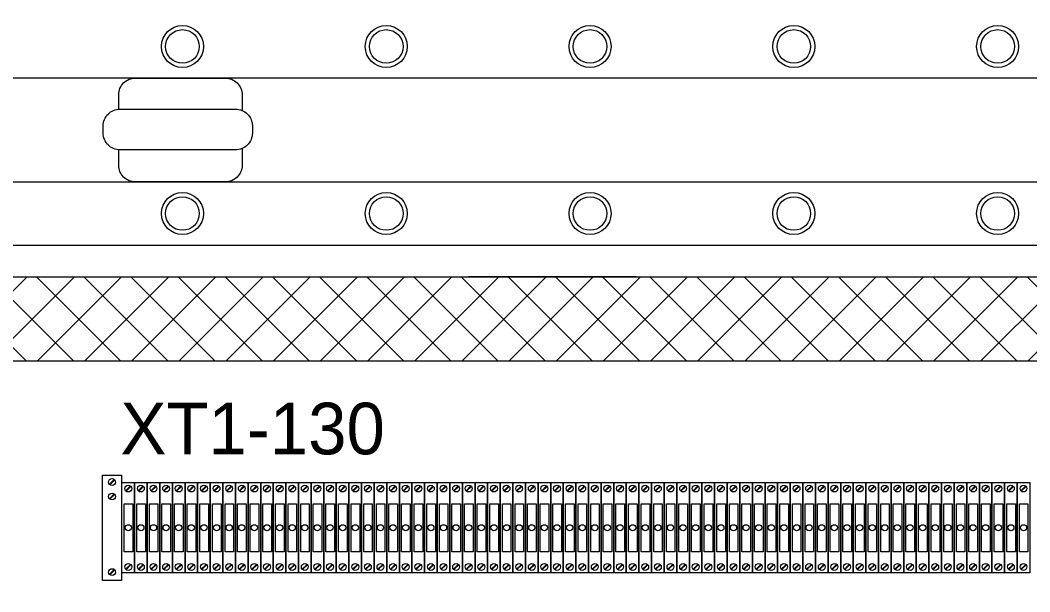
# Model space of a CAD drawing. Header units: millimetres. Extents: x 32626 to 72822, y 60047 to 123188.
# Drawn here: x 33076.7 to 33365, y 64738.1 to 64901.2 of the extents above; entities that cross this region are included whole.
import ezdxf

# ---------------------------------------------------------------- set-up
doc = ezdxf.new("R2010")
doc.units = ezdxf.units.MM
doc.header["$LTSCALE"] = 10
doc.layers.add('1轮廓实线层', color=7, linetype='Continuous', lineweight=18)
doc.layers.add('6文字层', color=3, linetype='Continuous', lineweight=18)
doc.styles.add('样式 1', font='SIMYOU.TTF', dxfattribs={"width": 0.75})

msp = doc.modelspace()

# ---------------------------------------------------------------- hatches: boundary and pattern name
at = {"layer": '1轮廓实线层'}
h = msp.add_hatch(dxfattribs=at)
h.set_pattern_fill('ANSI37', color=256, scale=3, style=0)
h.set_pattern_definition([(45, (1626.673, -2091.581), (-6.7351921, 6.7351921), []), (135, (1626.673, -2091.581), (-6.7351921, -6.7351921), [])])
h.paths.add_polyline_path([(33783.76, 64582.11), (33783.76, 64827.97), (33049.69, 64827.97), (33049.69, 64582.11)])
h.paths.add_polyline_path([(33759.76, 64606.11), (33759.76, 64693.04), (33073.69, 64693.04), (33073.69, 64606.11)], flags=16)
h.paths.add_polyline_path([(33759.76, 64717.04), (33759.76, 64803.97), (33073.69, 64803.97), (33073.69, 64717.04)], flags=16)

# ---------------------------------------------------------------- linework, layer by layer
for p, q in [((33019.53, 64837.04), (33813.93, 64837.04)), ((33049.69, 64827.97), (33783.76, 64827.97)), ((33252.69, 64827.97), (33204.69, 64827.97)), ((33073.69, 64803.97), (33759.76, 64803.97))]:
    msp.add_line(p, q, dxfattribs=at)
at = {"layer": '1轮廓实线层', "lineweight": 13}
for p, q in [((33100.23, 64771.35), (33105.63, 64771.35)), ((33100.23, 64741.35), (33100.23, 64771.35)), ((33102.18, 64768.79), (33103.56, 64770.17)), ((33105.63, 64771.35), (33105.63, 64741.35)), ((33102.3, 64768.67), (33103.68, 64770.05)), ((33105.76, 64743.48), (33105.76, 64769.28)), ((33105.76, 64769.28), (33109.36, 64769.28)), ((33106.81, 64766.94), (33108.19, 64768.32)), ((33106.93, 64766.82), (33108.31, 64768.2)), ((33109.36, 64769.28), (33109.36, 64743.48)), ((33109.36, 64769.28), (33112.96, 64769.28)), ((33109.36, 64743.48), (33109.36, 64769.28)), ((33110.41, 64766.94), (33111.79, 64768.32)), ((33110.53, 64766.82), (33111.91, 64768.2)), ((33112.96, 64769.28), (33112.96, 64743.48)), ((33112.96, 64769.28), (33116.56, 64769.28)), ((33112.96, 64743.48), (33112.96, 64769.28)), ((33114.01, 64766.94), (33115.39, 64768.32)), ((33114.13, 64766.82), (33115.51, 64768.2)), ((33116.56, 64769.28), (33116.56, 64743.48)), ((33116.56, 64769.28), (33120.16, 64769.28)), ((33116.56, 64743.48), (33116.56, 64769.28)), ((33117.61, 64766.94), (33118.99, 64768.32)), ((33117.73, 64766.82), (33119.11, 64768.2)), ((33120.16, 64769.28), (33120.16, 64743.48)), ((33120.16, 64769.28), (33123.76, 64769.28)), ((33120.16, 64743.48), (33120.16, 64769.28)), ((33121.21, 64766.94), (33122.59, 64768.32)), ((33121.34, 64766.82), (33122.71, 64768.2)), ((33123.76, 64769.28), (33123.76, 64743.48)), ((33123.77, 64769.28), (33127.37, 64769.28)), ((33123.77, 64743.48), (33123.77, 64769.28)), ((33124.82, 64766.94), (33126.19, 64768.32)), ((33124.94, 64766.82), (33126.32, 64768.2)), ((33127.37, 64769.28), (33127.37, 64743.48)), ((33127.37, 64769.28), (33130.97, 64769.28)), ((33127.37, 64743.48), (33127.37, 64769.28)), ((33128.42, 64766.94), (33129.8, 64768.32)), ((33128.54, 64766.82), (33129.92, 64768.2)), ((33130.97, 64769.28), (33130.97, 64743.48)), ((33130.97, 64769.28), (33134.57, 64769.28)), ((33130.97, 64743.48), (33130.97, 64769.28)), ((33132.02, 64766.94), (33133.4, 64768.32)), ((33132.14, 64766.82), (33133.52, 64768.2)), ((33134.57, 64769.28), (33134.57, 64743.48)), ((33134.57, 64769.28), (33138.17, 64769.28)), ((33134.57, 64743.48), (33134.57, 64769.28)), ((33135.62, 64766.94), (33137, 64768.32)), ((33135.74, 64766.82), (33137.12, 64768.2)), ((33138.17, 64769.28), (33138.17, 64743.48)), ((33138.17, 64769.28), (33141.77, 64769.28)), ((33138.17, 64743.48), (33138.17, 64769.28)), ((33139.22, 64766.94), (33140.6, 64768.32)), ((33139.34, 64766.82), (33140.72, 64768.2)), ((33141.77, 64769.28), (33141.77, 64743.48)), ((33141.77, 64769.28), (33145.37, 64769.28)), ((33141.77, 64743.48), (33141.77, 64769.28)), ((33142.82, 64766.94), (33144.2, 64768.32)), ((33142.94, 64766.82), (33144.32, 64768.2)), ((33145.37, 64769.28), (33145.37, 64743.48)), ((33145.37, 64769.28), (33148.97, 64769.28)), ((33145.37, 64743.48), (33145.37, 64769.28)), ((33146.42, 64766.94), (33147.8, 64768.32)), ((33146.54, 64766.82), (33147.92, 64768.2)), ((33148.97, 64769.28), (33148.97, 64743.48)), ((33148.97, 64769.28), (33152.57, 64769.28)), ((33148.97, 64743.48), (33148.97, 64769.28)), ((33150.02, 64766.94), (33151.4, 64768.32)), ((33150.14, 64766.82), (33151.52, 64768.2)), ((33152.57, 64769.28), (33152.57, 64743.48)), ((33152.57, 64769.28), (33156.17, 64769.28)), ((33152.57, 64743.48), (33152.57, 64769.28)), ((33153.62, 64766.94), (33155, 64768.32)), ((33153.74, 64766.82), (33155.12, 64768.2)), ((33156.17, 64769.28), (33156.17, 64743.48)), ((33156.17, 64769.28), (33159.77, 64769.28)), ((33156.17, 64743.48), (33156.17, 64769.28)), ((33157.22, 64766.94), (33158.6, 64768.32)), ((33157.34, 64766.82), (33158.72, 64768.2)), ((33159.77, 64769.28), (33159.77, 64743.48)), ((33159.77, 64769.28), (33163.37, 64769.28)), ((33159.77, 64743.48), (33159.77, 64769.28)), ((33160.82, 64766.94), (33162.2, 64768.32)), ((33160.94, 64766.82), (33162.32, 64768.2)), ((33163.37, 64769.28), (33163.37, 64743.48)), ((33163.37, 64769.28), (33166.97, 64769.28)), ((33163.37, 64743.48), (33163.37, 64769.28)), ((33164.42, 64766.94), (33165.8, 64768.32)), ((33164.55, 64766.82), (33165.92, 64768.2)), ((33166.97, 64769.28), (33166.97, 64743.48)), ((33166.97, 64769.28), (33170.57, 64769.28)), ((33166.97, 64743.48), (33166.97, 64769.28)), ((33168.03, 64766.94), (33169.4, 64768.32)), ((33168.15, 64766.82), (33169.53, 64768.2)), ((33170.57, 64769.28), (33170.57, 64743.48)), ((33170.58, 64769.28), (33174.18, 64769.28)), ((33170.58, 64743.48), (33170.58, 64769.28)), ((33171.63, 64766.94), (33173.01, 64768.32)), ((33171.75, 64766.82), (33173.13, 64768.2)), ((33174.18, 64769.28), (33174.18, 64743.48)), ((33174.18, 64769.28), (33177.78, 64769.28)), ((33174.18, 64743.48), (33174.18, 64769.28)), ((33175.23, 64766.94), (33176.61, 64768.32)), ((33175.35, 64766.82), (33176.73, 64768.2)), ((33177.78, 64769.28), (33177.78, 64743.48)), ((33177.78, 64769.28), (33181.38, 64769.28)), ((33177.78, 64743.48), (33177.78, 64769.28)), ((33178.83, 64766.94), (33180.21, 64768.32)), ((33178.95, 64766.82), (33180.33, 64768.2)), ((33181.38, 64769.28), (33181.38, 64743.48)), ((33181.38, 64769.28), (33184.98, 64769.28)), ((33181.38, 64743.48), (33181.38, 64769.28)), ((33182.43, 64766.94), (33183.81, 64768.32)), ((33182.55, 64766.82), (33183.93, 64768.2)), ((33184.98, 64769.28), (33184.98, 64743.48)), ((33184.98, 64769.28), (33188.58, 64769.28)), ((33184.98, 64743.48), (33184.98, 64769.28)), ((33186.03, 64766.94), (33187.41, 64768.32)), ((33186.15, 64766.82), (33187.53, 64768.2)), ((33188.58, 64769.28), (33188.58, 64743.48)), ((33188.58, 64769.28), (33192.18, 64769.28)), ((33188.58, 64743.48), (33188.58, 64769.28)), ((33189.63, 64766.94), (33191.01, 64768.32)), ((33189.75, 64766.82), (33191.13, 64768.2)), ((33192.18, 64769.28), (33192.18, 64743.48)), ((33192.18, 64769.28), (33195.78, 64769.28)), ((33192.18, 64743.48), (33192.18, 64769.28)), ((33193.23, 64766.94), (33194.61, 64768.32)), ((33193.35, 64766.82), (33194.73, 64768.2)), ((33195.78, 64769.28), (33195.78, 64743.48)), ((33195.78, 64769.28), (33199.38, 64769.28)), ((33195.78, 64743.48), (33195.78, 64769.28)), ((33196.83, 64766.94), (33198.21, 64768.32)), ((33196.95, 64766.82), (33198.33, 64768.2)), ((33199.38, 64769.28), (33199.38, 64743.48)), ((33199.38, 64769.28), (33202.98, 64769.28)), ((33199.38, 64743.48), (33199.38, 64769.28)), ((33200.43, 64766.94), (33201.81, 64768.32)), ((33200.55, 64766.82), (33201.93, 64768.2)), ((33202.98, 64769.28), (33202.98, 64743.48)), ((33202.98, 64769.28), (33206.58, 64769.28)), ((33202.98, 64743.48), (33202.98, 64769.28)), ((33204.03, 64766.94), (33205.41, 64768.32)), ((33204.15, 64766.82), (33205.53, 64768.2)), ((33206.58, 64769.28), (33206.58, 64743.48)), ((33206.58, 64769.28), (33210.18, 64769.28)), ((33206.58, 64743.48), (33206.58, 64769.28)), ((33207.63, 64766.94), (33209.01, 64768.32)), ((33207.75, 64766.82), (33209.13, 64768.2)), ((33210.18, 64769.28), (33210.18, 64743.48)), ((33210.18, 64769.28), (33213.78, 64769.28)), ((33210.18, 64743.48), (33210.18, 64769.28)), ((33211.23, 64766.94), (33212.61, 64768.32)), ((33211.36, 64766.82), (33212.73, 64768.2)), ((33213.78, 64769.28), (33213.78, 64743.48)), ((33213.79, 64769.28), (33217.39, 64769.28)), ((33213.79, 64743.48), (33213.79, 64769.28)), ((33214.84, 64766.94), (33216.21, 64768.32)), ((33214.96, 64766.82), (33216.34, 64768.2)), ((33217.39, 64769.28), (33217.39, 64743.48)), ((33217.39, 64769.28), (33220.99, 64769.28)), ((33217.39, 64743.48), (33217.39, 64769.28)), ((33218.44, 64766.94), (33219.82, 64768.32)), ((33218.56, 64766.82), (33219.94, 64768.2)), ((33220.99, 64769.28), (33220.99, 64743.48)), ((33220.99, 64769.28), (33224.59, 64769.28)), ((33220.99, 64743.48), (33220.99, 64769.28)), ((33222.04, 64766.94), (33223.42, 64768.32)), ((33222.16, 64766.82), (33223.54, 64768.2)), ((33224.59, 64769.28), (33224.59, 64743.48)), ((33224.59, 64769.28), (33228.19, 64769.28)), ((33224.59, 64743.48), (33224.59, 64769.28)), ((33225.64, 64766.94), (33227.02, 64768.32)), ((33225.76, 64766.82), (33227.14, 64768.2)), ((33228.19, 64769.28), (33228.19, 64743.48)), ((33228.19, 64769.28), (33231.79, 64769.28)), ((33228.19, 64743.48), (33228.19, 64769.28)), ((33229.24, 64766.94), (33230.62, 64768.32)), ((33229.36, 64766.82), (33230.74, 64768.2)), ((33231.79, 64769.28), (33231.79, 64743.48)), ((33231.79, 64769.28), (33235.39, 64769.28)), ((33231.79, 64743.48), (33231.79, 64769.28)), ((33232.84, 64766.94), (33234.22, 64768.32)), ((33232.96, 64766.82), (33234.34, 64768.2)), ((33235.39, 64769.28), (33235.39, 64743.48)), ((33235.39, 64769.28), (33238.99, 64769.28)), ((33235.39, 64743.48), (33235.39, 64769.28)), ((33236.44, 64766.94), (33237.82, 64768.32)), ((33236.56, 64766.82), (33237.94, 64768.2)), ((33238.99, 64769.28), (33238.99, 64743.48)), ((33238.99, 64769.28), (33242.59, 64769.28)), ((33238.99, 64743.48), (33238.99, 64769.28)), ((33240.04, 64766.94), (33241.42, 64768.32)), ((33240.16, 64766.82), (33241.54, 64768.2)), ((33242.59, 64769.28), (33242.59, 64743.48)), ((33242.59, 64769.28), (33246.19, 64769.28)), ((33242.59, 64743.48), (33242.59, 64769.28)), ((33243.64, 64766.94), (33245.02, 64768.32)), ((33243.76, 64766.82), (33245.14, 64768.2)), ((33246.19, 64769.28), (33246.19, 64743.48)), ((33246.19, 64769.28), (33249.79, 64769.28)), ((33246.19, 64743.48), (33246.19, 64769.28)), ((33247.24, 64766.94), (33248.62, 64768.32)), ((33247.36, 64766.82), (33248.74, 64768.2)), ((33249.79, 64769.28), (33249.79, 64743.48)), ((33249.79, 64769.28), (33253.39, 64769.28)), ((33249.79, 64743.48), (33249.79, 64769.28)), ((33250.84, 64766.94), (33252.22, 64768.32)), ((33250.96, 64766.82), (33252.34, 64768.2)), ((33253.39, 64769.28), (33253.39, 64743.48)), ((33253.39, 64769.28), (33256.99, 64769.28)), ((33253.39, 64743.48), (33253.39, 64769.28)), ((33254.44, 64766.94), (33255.82, 64768.32)), ((33254.57, 64766.82), (33255.94, 64768.2)), ((33256.99, 64769.28), (33256.99, 64743.48)), ((33257, 64769.28), (33260.6, 64769.28)), ((33257, 64743.48), (33257, 64769.28)), ((33258.05, 64766.94), (33259.42, 64768.32)), ((33258.17, 64766.82), (33259.55, 64768.2)), ((33260.6, 64769.28), (33260.6, 64743.48)), ((33260.6, 64769.28), (33264.2, 64769.28)), ((33260.6, 64743.48), (33260.6, 64769.28)), ((33261.65, 64766.94), (33263.03, 64768.32)), ((33261.77, 64766.82), (33263.15, 64768.2)), ((33264.2, 64769.28), (33264.2, 64743.48)), ((33264.2, 64769.28), (33267.8, 64769.28)), ((33264.2, 64743.48), (33264.2, 64769.28)), ((33265.25, 64766.94), (33266.63, 64768.32)), ((33265.37, 64766.82), (33266.75, 64768.2)), ((33267.8, 64769.28), (33267.8, 64743.48)), ((33267.8, 64769.28), (33271.4, 64769.28)), ((33267.8, 64743.48), (33267.8, 64769.28)), ((33268.85, 64766.94), (33270.23, 64768.32)), ((33268.97, 64766.82), (33270.35, 64768.2)), ((33271.4, 64769.28), (33271.4, 64743.48)), ((33271.4, 64769.28), (33275, 64769.28)), ((33271.4, 64743.48), (33271.4, 64769.28)), ((33272.45, 64766.94), (33273.83, 64768.32)), ((33272.57, 64766.82), (33273.95, 64768.2)), ((33275, 64769.28), (33275, 64743.48)), ((33275, 64769.28), (33278.6, 64769.28)), ((33275, 64743.48), (33275, 64769.28)), ((33276.05, 64766.94), (33277.43, 64768.32)), ((33276.17, 64766.82), (33277.55, 64768.2)), ((33278.6, 64769.28), (33278.6, 64743.48)), ((33278.6, 64769.28), (33282.2, 64769.28)), ((33278.6, 64743.48), (33278.6, 64769.28)), ((33279.65, 64766.94), (33281.03, 64768.32)), ((33279.77, 64766.82), (33281.15, 64768.2)), ((33282.2, 64769.28), (33282.2, 64743.48)), ((33282.2, 64769.28), (33285.8, 64769.28)), ((33282.2, 64743.48), (33282.2, 64769.28)), ((33283.25, 64766.94), (33284.63, 64768.32)), ((33283.37, 64766.82), (33284.75, 64768.2)), ((33285.8, 64769.28), (33285.8, 64743.48)), ((33285.8, 64769.28), (33289.4, 64769.28)), ((33285.8, 64743.48), (33285.8, 64769.28)), ((33286.85, 64766.94), (33288.23, 64768.32)), ((33286.97, 64766.82), (33288.35, 64768.2)), ((33289.4, 64769.28), (33289.4, 64743.48)), ((33289.4, 64769.28), (33293, 64769.28)), ((33289.4, 64743.48), (33289.4, 64769.28)), ((33290.45, 64766.94), (33291.83, 64768.32)), ((33290.57, 64766.82), (33291.95, 64768.2)), ((33293, 64769.28), (33293, 64743.48)), ((33293, 64769.28), (33296.6, 64769.28)), ((33293, 64743.48), (33293, 64769.28)), ((33294.05, 64766.94), (33295.43, 64768.32)), ((33294.17, 64766.82), (33295.55, 64768.2)), ((33296.6, 64769.28), (33296.6, 64743.48)), ((33296.6, 64769.28), (33300.2, 64769.28)), ((33296.6, 64743.48), (33296.6, 64769.28)), ((33297.65, 64766.94), (33299.03, 64768.32)), ((33297.78, 64766.82), (33299.15, 64768.2)), ((33300.2, 64769.28), (33300.2, 64743.48)), ((33300.2, 64769.28), (33303.8, 64769.28)), ((33300.2, 64743.48), (33300.2, 64769.28)), ((33301.25, 64766.94), (33302.63, 64768.32)), ((33301.38, 64766.82), (33302.75, 64768.2)), ((33303.8, 64769.28), (33303.8, 64743.48)), ((33303.81, 64769.28), (33307.41, 64769.28)), ((33303.81, 64743.48), (33303.81, 64769.28)), ((33304.86, 64766.94), (33306.23, 64768.32)), ((33304.98, 64766.82), (33306.36, 64768.2)), ((33307.41, 64769.28), (33307.41, 64743.48)), ((33307.41, 64769.28), (33311.01, 64769.28)), ((33307.41, 64743.48), (33307.41, 64769.28)), ((33308.46, 64766.94), (33309.84, 64768.32)), ((33308.58, 64766.82), (33309.96, 64768.2)), ((33311.01, 64769.28), (33311.01, 64743.48)), ((33311.01, 64769.28), (33314.61, 64769.28)), ((33311.01, 64743.48), (33311.01, 64769.28)), ((33312.06, 64766.94), (33313.44, 64768.32)), ((33312.18, 64766.82), (33313.56, 64768.2)), ((33314.61, 64769.28), (33314.61, 64743.48)), ((33314.61, 64769.28), (33318.21, 64769.28)), ((33314.61, 64743.48), (33314.61, 64769.28)), ((33315.66, 64766.94), (33317.04, 64768.32)), ((33315.78, 64766.82), (33317.16, 64768.2)), ((33318.21, 64769.28), (33318.21, 64743.48)), ((33318.21, 64769.28), (33321.81, 64769.28)), ((33318.21, 64743.48), (33318.21, 64769.28)), ((33319.26, 64766.94), (33320.64, 64768.32)), ((33319.38, 64766.82), (33320.76, 64768.2)), ((33321.81, 64769.28), (33321.81, 64743.48)), ((33321.81, 64769.28), (33325.41, 64769.28)), ((33321.81, 64743.48), (33321.81, 64769.28)), ((33322.86, 64766.94), (33324.24, 64768.32)), ((33322.98, 64766.82), (33324.36, 64768.2)), ((33325.41, 64769.28), (33325.41, 64743.48)), ((33325.41, 64769.28), (33329.01, 64769.28)), ((33325.41, 64743.48), (33325.41, 64769.28)), ((33326.46, 64766.94), (33327.84, 64768.32)), ((33326.58, 64766.82), (33327.96, 64768.2)), ((33329.01, 64769.28), (33329.01, 64743.48)), ((33329.01, 64769.28), (33332.61, 64769.28)), ((33329.01, 64743.48), (33329.01, 64769.28)), ((33330.06, 64766.94), (33331.44, 64768.32)), ((33330.18, 64766.82), (33331.56, 64768.2)), ((33332.61, 64769.28), (33332.61, 64743.48)), ((33332.61, 64769.28), (33336.21, 64769.28)), ((33332.61, 64743.48), (33332.61, 64769.28)), ((33333.66, 64766.94), (33335.04, 64768.32)), ((33333.78, 64766.82), (33335.16, 64768.2)), ((33336.21, 64769.28), (33336.21, 64743.48)), ((33336.21, 64769.28), (33339.81, 64769.28)), ((33336.21, 64743.48), (33336.21, 64769.28)), ((33337.26, 64766.94), (33338.64, 64768.32)), ((33337.38, 64766.82), (33338.76, 64768.2)), ((33339.81, 64769.28), (33339.81, 64743.48)), ((33339.81, 64769.28), (33343.41, 64769.28)), ((33339.81, 64743.48), (33339.81, 64769.28)), ((33340.86, 64766.94), (33342.24, 64768.32)), ((33340.98, 64766.82), (33342.36, 64768.2)), ((33343.41, 64769.28), (33343.41, 64743.48)), ((33343.41, 64769.28), (33347.01, 64769.28)), ((33343.41, 64743.48), (33343.41, 64769.28)), ((33344.46, 64766.94), (33345.84, 64768.32)), ((33344.59, 64766.82), (33345.96, 64768.2)), ((33347.01, 64769.28), (33347.01, 64743.48)), ((33347.02, 64769.28), (33350.62, 64769.28)), ((33347.02, 64743.48), (33347.02, 64769.28)), ((33348.07, 64766.94), (33349.44, 64768.32)), ((33348.19, 64766.82), (33349.57, 64768.2)), ((33350.62, 64769.28), (33350.62, 64743.48)), ((33350.62, 64769.28), (33354.22, 64769.28)), ((33350.62, 64743.48), (33350.62, 64769.28)), ((33351.67, 64766.94), (33353.05, 64768.32)), ((33351.79, 64766.82), (33353.17, 64768.2)), ((33354.22, 64769.28), (33354.22, 64743.48)), ((33354.22, 64769.28), (33357.82, 64769.28)), ((33354.22, 64743.48), (33354.22, 64769.28)), ((33355.27, 64766.94), (33356.65, 64768.32)), ((33355.39, 64766.82), (33356.77, 64768.2)), ((33357.82, 64769.28), (33357.82, 64743.48)), ((33357.82, 64769.28), (33361.42, 64769.28)), ((33357.82, 64743.48), (33357.82, 64769.28)), ((33358.87, 64766.94), (33360.25, 64768.32)), ((33358.99, 64766.82), (33360.37, 64768.2)), ((33361.42, 64769.28), (33361.42, 64743.48)), ((33361.42, 64769.28), (33365.02, 64769.28)), ((33361.42, 64743.48), (33361.42, 64769.28)), ((33362.47, 64766.94), (33363.85, 64768.32)), ((33362.59, 64766.82), (33363.97, 64768.2)), ((33365.02, 64769.28), (33365.02, 64743.48)), ((33102.18, 64764.67), (33103.56, 64766.05)), ((33102.3, 64764.55), (33103.68, 64765.93)), ((33102.18, 64743.1), (33103.56, 64744.48)), ((33102.3, 64742.98), (33103.68, 64744.36)), ((33106.81, 64744.56), (33108.19, 64745.94)), ((33106.93, 64744.44), (33108.31, 64745.82)), ((33110.41, 64744.56), (33111.79, 64745.94)), ((33110.53, 64744.44), (33111.91, 64745.82)), ((33114.01, 64744.56), (33115.39, 64745.94)), ((33114.13, 64744.44), (33115.51, 64745.82)), ((33117.61, 64744.56), (33118.99, 64745.94)), ((33117.73, 64744.44), (33119.11, 64745.82)), ((33121.21, 64744.56), (33122.59, 64745.94)), ((33121.34, 64744.44), (33122.71, 64745.82)), ((33124.82, 64744.56), (33126.19, 64745.94)), ((33124.94, 64744.44), (33126.32, 64745.82)), ((33128.42, 64744.56), (33129.8, 64745.94)), ((33128.54, 64744.44), (33129.92, 64745.82)), ((33132.02, 64744.56), (33133.4, 64745.94)), ((33132.14, 64744.44), (33133.52, 64745.82)), ((33135.62, 64744.56), (33137, 64745.94)), ((33135.74, 64744.44), (33137.12, 64745.82)), ((33139.22, 64744.56), (33140.6, 64745.94)), ((33139.34, 64744.44), (33140.72, 64745.82)), ((33142.82, 64744.56), (33144.2, 64745.94)), ((33142.94, 64744.44), (33144.32, 64745.82)), ((33146.42, 64744.56), (33147.8, 64745.94)), ((33146.54, 64744.44), (33147.92, 64745.82)), ((33150.02, 64744.56), (33151.4, 64745.94)), ((33150.14, 64744.44), (33151.52, 64745.82)), ((33153.62, 64744.56), (33155, 64745.94)), ((33153.74, 64744.44), (33155.12, 64745.82)), ((33157.22, 64744.56), (33158.6, 64745.94)), ((33157.34, 64744.44), (33158.72, 64745.82)), ((33160.82, 64744.56), (33162.2, 64745.94)), ((33160.94, 64744.44), (33162.32, 64745.82)), ((33164.42, 64744.56), (33165.8, 64745.94)), ((33164.55, 64744.44), (33165.92, 64745.82)), ((33168.03, 64744.56), (33169.4, 64745.94)), ((33168.15, 64744.44), (33169.53, 64745.82)), ((33171.63, 64744.56), (33173.01, 64745.94)), ((33171.75, 64744.44), (33173.13, 64745.82)), ((33175.23, 64744.56), (33176.61, 64745.94)), ((33175.35, 64744.44), (33176.73, 64745.82)), ((33178.83, 64744.56), (33180.21, 64745.94)), ((33178.95, 64744.44), (33180.33, 64745.82)), ((33182.43, 64744.56), (33183.81, 64745.94)), ((33182.55, 64744.44), (33183.93, 64745.82)), ((33186.03, 64744.56), (33187.41, 64745.94)), ((33186.15, 64744.44), (33187.53, 64745.82)), ((33189.63, 64744.56), (33191.01, 64745.94)), ((33189.75, 64744.44), (33191.13, 64745.82)), ((33193.23, 64744.56), (33194.61, 64745.94)), ((33193.35, 64744.44), (33194.73, 64745.82)), ((33196.83, 64744.56), (33198.21, 64745.94)), ((33196.95, 64744.44), (33198.33, 64745.82)), ((33200.43, 64744.56), (33201.81, 64745.94)), ((33200.55, 64744.44), (33201.93, 64745.82)), ((33204.03, 64744.56), (33205.41, 64745.94)), ((33204.15, 64744.44), (33205.53, 64745.82)), ((33207.63, 64744.56), (33209.01, 64745.94)), ((33207.75, 64744.44), (33209.13, 64745.82)), ((33211.23, 64744.56), (33212.61, 64745.94)), ((33211.36, 64744.44), (33212.73, 64745.82)), ((33214.84, 64744.56), (33216.21, 64745.94)), ((33214.96, 64744.44), (33216.34, 64745.82)), ((33218.44, 64744.56), (33219.82, 64745.94)), ((33218.56, 64744.44), (33219.94, 64745.82)), ((33222.04, 64744.56), (33223.42, 64745.94)), ((33222.16, 64744.44), (33223.54, 64745.82)), ((33225.64, 64744.56), (33227.02, 64745.94)), ((33225.76, 64744.44), (33227.14, 64745.82)), ((33229.24, 64744.56), (33230.62, 64745.94)), ((33229.36, 64744.44), (33230.74, 64745.82)), ((33232.84, 64744.56), (33234.22, 64745.94)), ((33232.96, 64744.44), (33234.34, 64745.82)), ((33236.44, 64744.56), (33237.82, 64745.94)), ((33236.56, 64744.44), (33237.94, 64745.82)), ((33240.04, 64744.56), (33241.42, 64745.94)), ((33240.16, 64744.44), (33241.54, 64745.82)), ((33243.64, 64744.56), (33245.02, 64745.94)), ((33243.76, 64744.44), (33245.14, 64745.82)), ((33247.24, 64744.56), (33248.62, 64745.94)), ((33247.36, 64744.44), (33248.74, 64745.82)), ((33250.84, 64744.56), (33252.22, 64745.94)), ((33250.96, 64744.44), (33252.34, 64745.82)), ((33254.44, 64744.56), (33255.82, 64745.94)), ((33254.57, 64744.44), (33255.94, 64745.82)), ((33258.05, 64744.56), (33259.42, 64745.94)), ((33258.17, 64744.44), (33259.55, 64745.82)), ((33261.65, 64744.56), (33263.03, 64745.94)), ((33261.77, 64744.44), (33263.15, 64745.82)), ((33265.25, 64744.56), (33266.63, 64745.94)), ((33265.37, 64744.44), (33266.75, 64745.82)), ((33268.85, 64744.56), (33270.23, 64745.94)), ((33268.97, 64744.44), (33270.35, 64745.82)), ((33272.45, 64744.56), (33273.83, 64745.94)), ((33272.57, 64744.44), (33273.95, 64745.82)), ((33276.05, 64744.56), (33277.43, 64745.94)), ((33276.17, 64744.44), (33277.55, 64745.82)), ((33279.65, 64744.56), (33281.03, 64745.94)), ((33279.77, 64744.44), (33281.15, 64745.82)), ((33283.25, 64744.56), (33284.63, 64745.94)), ((33283.37, 64744.44), (33284.75, 64745.82)), ((33286.85, 64744.56), (33288.23, 64745.94)), ((33286.97, 64744.44), (33288.35, 64745.82)), ((33290.45, 64744.56), (33291.83, 64745.94)), ((33290.57, 64744.44), (33291.95, 64745.82)), ((33294.05, 64744.56), (33295.43, 64745.94)), ((33294.17, 64744.44), (33295.55, 64745.82)), ((33297.65, 64744.56), (33299.03, 64745.94)), ((33297.78, 64744.44), (33299.15, 64745.82)), ((33301.25, 64744.56), (33302.63, 64745.94)), ((33301.38, 64744.44), (33302.75, 64745.82)), ((33304.86, 64744.56), (33306.23, 64745.94)), ((33304.98, 64744.44), (33306.36, 64745.82)), ((33308.46, 64744.56), (33309.84, 64745.94)), ((33308.58, 64744.44), (33309.96, 64745.82)), ((33312.06, 64744.56), (33313.44, 64745.94)), ((33312.18, 64744.44), (33313.56, 64745.82)), ((33315.66, 64744.56), (33317.04, 64745.94)), ((33315.78, 64744.44), (33317.16, 64745.82)), ((33319.26, 64744.56), (33320.64, 64745.94)), ((33319.38, 64744.44), (33320.76, 64745.82)), ((33322.86, 64744.56), (33324.24, 64745.94)), ((33322.98, 64744.44), (33324.36, 64745.82)), ((33326.46, 64744.56), (33327.84, 64745.94)), ((33326.58, 64744.44), (33327.96, 64745.82)), ((33330.06, 64744.56), (33331.44, 64745.94)), ((33330.18, 64744.44), (33331.56, 64745.82)), ((33333.66, 64744.56), (33335.04, 64745.94)), ((33333.78, 64744.44), (33335.16, 64745.82)), ((33337.26, 64744.56), (33338.64, 64745.94)), ((33337.38, 64744.44), (33338.76, 64745.82)), ((33340.86, 64744.56), (33342.24, 64745.94)), ((33340.98, 64744.44), (33342.36, 64745.82)), ((33344.46, 64744.56), (33345.84, 64745.94)), ((33344.59, 64744.44), (33345.96, 64745.82)), ((33348.07, 64744.56), (33349.44, 64745.94)), ((33348.19, 64744.44), (33349.57, 64745.82)), ((33351.67, 64744.56), (33353.05, 64745.94)), ((33351.79, 64744.44), (33353.17, 64745.82)), ((33355.27, 64744.56), (33356.65, 64745.94)), ((33355.39, 64744.44), (33356.77, 64745.82)), ((33358.87, 64744.56), (33360.25, 64745.94)), ((33358.99, 64744.44), (33360.37, 64745.82)), ((33362.47, 64744.56), (33363.85, 64745.94)), ((33362.59, 64744.44), (33363.97, 64745.82)), ((33105.63, 64741.35), (33100.23, 64741.35)), ((33109.36, 64743.48), (33105.76, 64743.48)), ((33112.96, 64743.48), (33109.36, 64743.48)), ((33116.56, 64743.48), (33112.96, 64743.48)), ((33120.16, 64743.48), (33116.56, 64743.48)), ((33123.76, 64743.48), (33120.16, 64743.48)), ((33127.37, 64743.48), (33123.77, 64743.48)), ((33130.97, 64743.48), (33127.37, 64743.48)), ((33134.57, 64743.48), (33130.97, 64743.48)), ((33138.17, 64743.48), (33134.57, 64743.48)), ((33141.77, 64743.48), (33138.17, 64743.48)), ((33145.37, 64743.48), (33141.77, 64743.48)), ((33148.97, 64743.48), (33145.37, 64743.48)), ((33152.57, 64743.48), (33148.97, 64743.48)), ((33156.17, 64743.48), (33152.57, 64743.48)), ((33159.77, 64743.48), (33156.17, 64743.48)), ((33163.37, 64743.48), (33159.77, 64743.48)), ((33166.97, 64743.48), (33163.37, 64743.48)), ((33170.57, 64743.48), (33166.97, 64743.48)), ((33174.18, 64743.48), (33170.58, 64743.48)), ((33177.78, 64743.48), (33174.18, 64743.48)), ((33181.38, 64743.48), (33177.78, 64743.48)), ((33184.98, 64743.48), (33181.38, 64743.48)), ((33188.58, 64743.48), (33184.98, 64743.48)), ((33192.18, 64743.48), (33188.58, 64743.48)), ((33195.78, 64743.48), (33192.18, 64743.48)), ((33199.38, 64743.48), (33195.78, 64743.48)), ((33202.98, 64743.48), (33199.38, 64743.48)), ((33206.58, 64743.48), (33202.98, 64743.48)), ((33210.18, 64743.48), (33206.58, 64743.48)), ((33213.78, 64743.48), (33210.18, 64743.48)), ((33217.39, 64743.48), (33213.79, 64743.48)), ((33220.99, 64743.48), (33217.39, 64743.48)), ((33224.59, 64743.48), (33220.99, 64743.48)), ((33228.19, 64743.48), (33224.59, 64743.48)), ((33231.79, 64743.48), (33228.19, 64743.48)), ((33235.39, 64743.48), (33231.79, 64743.48)), ((33238.99, 64743.48), (33235.39, 64743.48)), ((33242.59, 64743.48), (33238.99, 64743.48)), ((33246.19, 64743.48), (33242.59, 64743.48)), ((33249.79, 64743.48), (33246.19, 64743.48)), ((33253.39, 64743.48), (33249.79, 64743.48)), ((33256.99, 64743.48), (33253.39, 64743.48)), ((33260.6, 64743.48), (33257, 64743.48)), ((33264.2, 64743.48), (33260.6, 64743.48)), ((33267.8, 64743.48), (33264.2, 64743.48)), ((33271.4, 64743.48), (33267.8, 64743.48)), ((33275, 64743.48), (33271.4, 64743.48)), ((33278.6, 64743.48), (33275, 64743.48)), ((33282.2, 64743.48), (33278.6, 64743.48)), ((33285.8, 64743.48), (33282.2, 64743.48)), ((33289.4, 64743.48), (33285.8, 64743.48)), ((33293, 64743.48), (33289.4, 64743.48)), ((33296.6, 64743.48), (33293, 64743.48)), ((33300.2, 64743.48), (33296.6, 64743.48)), ((33303.8, 64743.48), (33300.2, 64743.48)), ((33307.41, 64743.48), (33303.81, 64743.48)), ((33311.01, 64743.48), (33307.41, 64743.48)), ((33314.61, 64743.48), (33311.01, 64743.48)), ((33318.21, 64743.48), (33314.61, 64743.48)), ((33321.81, 64743.48), (33318.21, 64743.48)), ((33325.41, 64743.48), (33321.81, 64743.48)), ((33329.01, 64743.48), (33325.41, 64743.48)), ((33332.61, 64743.48), (33329.01, 64743.48)), ((33336.21, 64743.48), (33332.61, 64743.48)), ((33339.81, 64743.48), (33336.21, 64743.48)), ((33343.41, 64743.48), (33339.81, 64743.48)), ((33347.01, 64743.48), (33343.41, 64743.48)), ((33350.62, 64743.48), (33347.02, 64743.48)), ((33354.22, 64743.48), (33350.62, 64743.48)), ((33357.82, 64743.48), (33354.22, 64743.48)), ((33361.42, 64743.48), (33357.82, 64743.48)), ((33365.02, 64743.48), (33361.42, 64743.48))]:
    msp.add_line(p, q, dxfattribs=at)
at = {"layer": '1轮廓实线层'}
for points in [[(33831.63, 64884.69), (33003.63, 64884.69, -0.414214), (32997.63, 64890.69), (32997.63, 65358.69, -0.414214), (33003.63, 65364.69)], [(33104.82, 64875.8), (33104.82, 64879.89, -0.414214), (33109.62, 64884.69), (33135.26, 64884.69, -0.414214), (33140.06, 64879.89), (33140.06, 64875.44)], [(33140.06, 64864.58), (33140.06, 64859.84, -0.414214), (33135.26, 64855.04), (33109.62, 64855.04, -0.414214), (33104.82, 64859.84), (33104.82, 64864.22)], [(33002.43, 64555.04, -0.414214), (32997.63, 64559.84), (32997.63, 64850.24, -0.414214), (33002.43, 64855.04), (33485.38, 64855.04)]]:
    msp.add_lwpolyline(points, format="xyb", dxfattribs=at)
msp.add_lwpolyline([(33100.39, 64871.02, -0.414214), (33105.19, 64875.82), (33138.19, 64875.82, -0.414214), (33142.99, 64871.02), (33142.99, 64869, -0.414214), (33138.19, 64864.2), (33105.19, 64864.2, -0.414214), (33100.39, 64869)], format="xyb", close=True, dxfattribs=at)
at = {"layer": '1轮廓实线层', "lineweight": 13}
for points in [[(33106.38, 64763.18), (33108.83, 64763.18), (33108.83, 64749.52), (33106.38, 64749.52)], [(33109.98, 64763.18), (33112.43, 64763.18), (33112.43, 64749.52), (33109.98, 64749.52)], [(33113.58, 64763.18), (33116.03, 64763.18), (33116.03, 64749.52), (33113.58, 64749.52)], [(33117.18, 64763.18), (33119.63, 64763.18), (33119.63, 64749.52), (33117.18, 64749.52)], [(33120.79, 64763.18), (33123.23, 64763.18), (33123.23, 64749.52), (33120.79, 64749.52)], [(33124.39, 64763.18), (33126.83, 64763.18), (33126.83, 64749.52), (33124.39, 64749.52)], [(33127.99, 64763.18), (33130.44, 64763.18), (33130.44, 64749.52), (33127.99, 64749.52)], [(33131.59, 64763.18), (33134.04, 64763.18), (33134.04, 64749.52), (33131.59, 64749.52)], [(33135.19, 64763.18), (33137.64, 64763.18), (33137.64, 64749.52), (33135.19, 64749.52)], [(33138.79, 64763.18), (33141.24, 64763.18), (33141.24, 64749.52), (33138.79, 64749.52)], [(33142.39, 64763.18), (33144.84, 64763.18), (33144.84, 64749.52), (33142.39, 64749.52)], [(33145.99, 64763.18), (33148.44, 64763.18), (33148.44, 64749.52), (33145.99, 64749.52)], [(33149.59, 64763.18), (33152.04, 64763.18), (33152.04, 64749.52), (33149.59, 64749.52)], [(33153.19, 64763.18), (33155.64, 64763.18), (33155.64, 64749.52), (33153.19, 64749.52)], [(33156.79, 64763.18), (33159.24, 64763.18), (33159.24, 64749.52), (33156.79, 64749.52)], [(33160.39, 64763.18), (33162.84, 64763.18), (33162.84, 64749.52), (33160.39, 64749.52)], [(33164, 64763.18), (33166.44, 64763.18), (33166.44, 64749.52), (33164, 64749.52)], [(33167.6, 64763.18), (33170.04, 64763.18), (33170.04, 64749.52), (33167.6, 64749.52)], [(33171.2, 64763.18), (33173.64, 64763.18), (33173.64, 64749.52), (33171.2, 64749.52)], [(33174.8, 64763.18), (33177.25, 64763.18), (33177.25, 64749.52), (33174.8, 64749.52)], [(33178.4, 64763.18), (33180.85, 64763.18), (33180.85, 64749.52), (33178.4, 64749.52)], [(33182, 64763.18), (33184.45, 64763.18), (33184.45, 64749.52), (33182, 64749.52)], [(33185.6, 64763.18), (33188.05, 64763.18), (33188.05, 64749.52), (33185.6, 64749.52)], [(33189.2, 64763.18), (33191.65, 64763.18), (33191.65, 64749.52), (33189.2, 64749.52)], [(33192.8, 64763.18), (33195.25, 64763.18), (33195.25, 64749.52), (33192.8, 64749.52)], [(33196.4, 64763.18), (33198.85, 64763.18), (33198.85, 64749.52), (33196.4, 64749.52)], [(33200, 64763.18), (33202.45, 64763.18), (33202.45, 64749.52), (33200, 64749.52)], [(33203.6, 64763.18), (33206.05, 64763.18), (33206.05, 64749.52), (33203.6, 64749.52)], [(33207.2, 64763.18), (33209.65, 64763.18), (33209.65, 64749.52), (33207.2, 64749.52)], [(33210.81, 64763.18), (33213.25, 64763.18), (33213.25, 64749.52), (33210.81, 64749.52)], [(33214.41, 64763.18), (33216.85, 64763.18), (33216.85, 64749.52), (33214.41, 64749.52)], [(33218.01, 64763.18), (33220.46, 64763.18), (33220.46, 64749.52), (33218.01, 64749.52)], [(33221.61, 64763.18), (33224.06, 64763.18), (33224.06, 64749.52), (33221.61, 64749.52)], [(33225.21, 64763.18), (33227.66, 64763.18), (33227.66, 64749.52), (33225.21, 64749.52)], [(33228.81, 64763.18), (33231.26, 64763.18), (33231.26, 64749.52), (33228.81, 64749.52)], [(33232.41, 64763.18), (33234.86, 64763.18), (33234.86, 64749.52), (33232.41, 64749.52)], [(33236.01, 64763.18), (33238.46, 64763.18), (33238.46, 64749.52), (33236.01, 64749.52)], [(33239.61, 64763.18), (33242.06, 64763.18), (33242.06, 64749.52), (33239.61, 64749.52)], [(33243.21, 64763.18), (33245.66, 64763.18), (33245.66, 64749.52), (33243.21, 64749.52)], [(33246.81, 64763.18), (33249.26, 64763.18), (33249.26, 64749.52), (33246.81, 64749.52)], [(33250.41, 64763.18), (33252.86, 64763.18), (33252.86, 64749.52), (33250.41, 64749.52)], [(33254.02, 64763.18), (33256.46, 64763.18), (33256.46, 64749.52), (33254.02, 64749.52)], [(33257.62, 64763.18), (33260.06, 64763.18), (33260.06, 64749.52), (33257.62, 64749.52)], [(33261.22, 64763.18), (33263.66, 64763.18), (33263.66, 64749.52), (33261.22, 64749.52)], [(33264.82, 64763.18), (33267.27, 64763.18), (33267.27, 64749.52), (33264.82, 64749.52)], [(33268.42, 64763.18), (33270.87, 64763.18), (33270.87, 64749.52), (33268.42, 64749.52)], [(33272.02, 64763.18), (33274.47, 64763.18), (33274.47, 64749.52), (33272.02, 64749.52)], [(33275.62, 64763.18), (33278.07, 64763.18), (33278.07, 64749.52), (33275.62, 64749.52)], [(33279.22, 64763.18), (33281.67, 64763.18), (33281.67, 64749.52), (33279.22, 64749.52)], [(33282.82, 64763.18), (33285.27, 64763.18), (33285.27, 64749.52), (33282.82, 64749.52)], [(33286.42, 64763.18), (33288.87, 64763.18), (33288.87, 64749.52), (33286.42, 64749.52)], [(33290.02, 64763.18), (33292.47, 64763.18), (33292.47, 64749.52), (33290.02, 64749.52)], [(33293.62, 64763.18), (33296.07, 64763.18), (33296.07, 64749.52), (33293.62, 64749.52)], [(33297.22, 64763.18), (33299.67, 64763.18), (33299.67, 64749.52), (33297.22, 64749.52)], [(33300.83, 64763.18), (33303.27, 64763.18), (33303.27, 64749.52), (33300.83, 64749.52)], [(33304.43, 64763.18), (33306.87, 64763.18), (33306.87, 64749.52), (33304.43, 64749.52)], [(33308.03, 64763.18), (33310.48, 64763.18), (33310.48, 64749.52), (33308.03, 64749.52)], [(33311.63, 64763.18), (33314.08, 64763.18), (33314.08, 64749.52), (33311.63, 64749.52)], [(33315.23, 64763.18), (33317.68, 64763.18), (33317.68, 64749.52), (33315.23, 64749.52)], [(33318.83, 64763.18), (33321.28, 64763.18), (33321.28, 64749.52), (33318.83, 64749.52)], [(33322.43, 64763.18), (33324.88, 64763.18), (33324.88, 64749.52), (33322.43, 64749.52)], [(33326.03, 64763.18), (33328.48, 64763.18), (33328.48, 64749.52), (33326.03, 64749.52)], [(33329.63, 64763.18), (33332.08, 64763.18), (33332.08, 64749.52), (33329.63, 64749.52)], [(33333.23, 64763.18), (33335.68, 64763.18), (33335.68, 64749.52), (33333.23, 64749.52)], [(33336.83, 64763.18), (33339.28, 64763.18), (33339.28, 64749.52), (33336.83, 64749.52)], [(33340.43, 64763.18), (33342.88, 64763.18), (33342.88, 64749.52), (33340.43, 64749.52)], [(33344.04, 64763.18), (33346.48, 64763.18), (33346.48, 64749.52), (33344.04, 64749.52)], [(33347.64, 64763.18), (33350.08, 64763.18), (33350.08, 64749.52), (33347.64, 64749.52)], [(33351.24, 64763.18), (33353.68, 64763.18), (33353.68, 64749.52), (33351.24, 64749.52)], [(33354.84, 64763.18), (33357.29, 64763.18), (33357.29, 64749.52), (33354.84, 64749.52)], [(33358.44, 64763.18), (33360.89, 64763.18), (33360.89, 64749.52), (33358.44, 64749.52)], [(33362.04, 64763.18), (33364.49, 64763.18), (33364.49, 64749.52), (33362.04, 64749.52)]]:
    msp.add_lwpolyline(points, close=True, dxfattribs=at)
at = {"layer": '1轮廓实线层'}
for centre, radius in [((33123.03, 64893.69), 6), ((33123.03, 64893.69), 4.8), ((33181.23, 64893.69), 6), ((33181.23, 64893.69), 4.8), ((33239.43, 64893.69), 6), ((33239.43, 64893.69), 4.8), ((33297.63, 64893.69), 6), ((33297.63, 64893.69), 4.8), ((33355.83, 64893.69), 6), ((33355.83, 64893.69), 4.8), ((33123.03, 64846.04), 6), ((33123.03, 64846.04), 4.8), ((33181.23, 64846.04), 6), ((33181.23, 64846.04), 4.8), ((33239.43, 64846.04), 6), ((33239.43, 64846.04), 4.8), ((33297.63, 64846.04), 6), ((33297.63, 64846.04), 4.8), ((33355.83, 64846.04), 6), ((33355.83, 64846.04), 4.8)]:
    msp.add_circle(centre, radius, dxfattribs=at)
at = {"layer": '1轮廓实线层', "lineweight": 13}
for centre, radius in [((33102.93, 64769.42), 0.975), ((33107.56, 64767.57), 0.975), ((33111.16, 64767.57), 0.975), ((33114.76, 64767.57), 0.975), ((33118.36, 64767.57), 0.975), ((33121.96, 64767.57), 0.975), ((33125.57, 64767.57), 0.975), ((33129.17, 64767.57), 0.975), ((33132.77, 64767.57), 0.975), ((33136.37, 64767.57), 0.975), ((33139.97, 64767.57), 0.975), ((33143.57, 64767.57), 0.975), ((33147.17, 64767.57), 0.975), ((33150.77, 64767.57), 0.975), ((33154.37, 64767.57), 0.975), ((33157.97, 64767.57), 0.975), ((33161.57, 64767.57), 0.975), ((33165.17, 64767.57), 0.975), ((33168.77, 64767.57), 0.975), ((33172.38, 64767.57), 0.975), ((33175.98, 64767.57), 0.975), ((33179.58, 64767.57), 0.975), ((33183.18, 64767.57), 0.975), ((33186.78, 64767.57), 0.975), ((33190.38, 64767.57), 0.975), ((33193.98, 64767.57), 0.975), ((33197.58, 64767.57), 0.975), ((33201.18, 64767.57), 0.975), ((33204.78, 64767.57), 0.975), ((33208.38, 64767.57), 0.975), ((33211.98, 64767.57), 0.975), ((33215.59, 64767.57), 0.975), ((33219.19, 64767.57), 0.975), ((33222.79, 64767.57), 0.975), ((33226.39, 64767.57), 0.975), ((33229.99, 64767.57), 0.975), ((33233.59, 64767.57), 0.975), ((33237.19, 64767.57), 0.975), ((33240.79, 64767.57), 0.975), ((33244.39, 64767.57), 0.975), ((33247.99, 64767.57), 0.975), ((33251.59, 64767.57), 0.975), ((33255.19, 64767.57), 0.975), ((33258.8, 64767.57), 0.975), ((33262.4, 64767.57), 0.975), ((33266, 64767.57), 0.975), ((33269.6, 64767.57), 0.975), ((33273.2, 64767.57), 0.975), ((33276.8, 64767.57), 0.975), ((33280.4, 64767.57), 0.975), ((33284, 64767.57), 0.975), ((33287.6, 64767.57), 0.975), ((33291.2, 64767.57), 0.975), ((33294.8, 64767.57), 0.975), ((33298.4, 64767.57), 0.975), ((33302, 64767.57), 0.975), ((33305.61, 64767.57), 0.975), ((33309.21, 64767.57), 0.975), ((33312.81, 64767.57), 0.975), ((33316.41, 64767.57), 0.975), ((33320.01, 64767.57), 0.975), ((33323.61, 64767.57), 0.975), ((33327.21, 64767.57), 0.975), ((33330.81, 64767.57), 0.975), ((33334.41, 64767.57), 0.975), ((33338.01, 64767.57), 0.975), ((33341.61, 64767.57), 0.975), ((33345.21, 64767.57), 0.975), ((33348.82, 64767.57), 0.975), ((33352.42, 64767.57), 0.975), ((33356.02, 64767.57), 0.975), ((33359.62, 64767.57), 0.975), ((33363.22, 64767.57), 0.975), ((33102.93, 64765.3), 0.975), ((33107.56, 64756.38), 0.881), ((33111.16, 64756.38), 0.881), ((33114.76, 64756.38), 0.881), ((33118.36, 64756.38), 0.881), ((33121.96, 64756.38), 0.881), ((33125.57, 64756.38), 0.881), ((33129.17, 64756.38), 0.881), ((33132.77, 64756.38), 0.881), ((33136.37, 64756.38), 0.881), ((33139.97, 64756.38), 0.881), ((33143.57, 64756.38), 0.881), ((33147.17, 64756.38), 0.881), ((33150.77, 64756.38), 0.881), ((33154.37, 64756.38), 0.881), ((33157.97, 64756.38), 0.881), ((33161.57, 64756.38), 0.881), ((33165.17, 64756.38), 0.881), ((33168.77, 64756.38), 0.881), ((33172.38, 64756.38), 0.881), ((33175.98, 64756.38), 0.881), ((33179.58, 64756.38), 0.881), ((33183.18, 64756.38), 0.881), ((33186.78, 64756.38), 0.881), ((33190.38, 64756.38), 0.881), ((33193.98, 64756.38), 0.881), ((33197.58, 64756.38), 0.881), ((33201.18, 64756.38), 0.881), ((33204.78, 64756.38), 0.881), ((33208.38, 64756.38), 0.881), ((33211.98, 64756.38), 0.881), ((33215.59, 64756.38), 0.881), ((33219.19, 64756.38), 0.881), ((33222.79, 64756.38), 0.881), ((33226.39, 64756.38), 0.881), ((33229.99, 64756.38), 0.881), ((33233.59, 64756.38), 0.881), ((33237.19, 64756.38), 0.881), ((33240.79, 64756.38), 0.881), ((33244.39, 64756.38), 0.881), ((33247.99, 64756.38), 0.881), ((33251.59, 64756.38), 0.881), ((33255.19, 64756.38), 0.881), ((33258.8, 64756.38), 0.881), ((33262.4, 64756.38), 0.881), ((33266, 64756.38), 0.881), ((33269.6, 64756.38), 0.881), ((33273.2, 64756.38), 0.881), ((33276.8, 64756.38), 0.881), ((33280.4, 64756.38), 0.881), ((33284, 64756.38), 0.881), ((33287.6, 64756.38), 0.881), ((33291.2, 64756.38), 0.881), ((33294.8, 64756.38), 0.881), ((33298.4, 64756.38), 0.881), ((33302, 64756.38), 0.881), ((33305.61, 64756.38), 0.881), ((33309.21, 64756.38), 0.881), ((33312.81, 64756.38), 0.881), ((33316.41, 64756.38), 0.881), ((33320.01, 64756.38), 0.881), ((33323.61, 64756.38), 0.881), ((33327.21, 64756.38), 0.881), ((33330.81, 64756.38), 0.881), ((33334.41, 64756.38), 0.881), ((33338.01, 64756.38), 0.881), ((33341.61, 64756.38), 0.881), ((33345.21, 64756.38), 0.881), ((33348.82, 64756.38), 0.881), ((33352.42, 64756.38), 0.881), ((33356.02, 64756.38), 0.881), ((33359.62, 64756.38), 0.881), ((33363.22, 64756.38), 0.881), ((33102.93, 64743.73), 0.975), ((33107.56, 64745.19), 0.975), ((33111.16, 64745.19), 0.975), ((33114.76, 64745.19), 0.975), ((33118.36, 64745.19), 0.975), ((33121.96, 64745.19), 0.975), ((33125.57, 64745.19), 0.975), ((33129.17, 64745.19), 0.975), ((33132.77, 64745.19), 0.975), ((33136.37, 64745.19), 0.975), ((33139.97, 64745.19), 0.975), ((33143.57, 64745.19), 0.975), ((33147.17, 64745.19), 0.975), ((33150.77, 64745.19), 0.975), ((33154.37, 64745.19), 0.975), ((33157.97, 64745.19), 0.975), ((33161.57, 64745.19), 0.975), ((33165.17, 64745.19), 0.975), ((33168.77, 64745.19), 0.975), ((33172.38, 64745.19), 0.975), ((33175.98, 64745.19), 0.975), ((33179.58, 64745.19), 0.975), ((33183.18, 64745.19), 0.975), ((33186.78, 64745.19), 0.975), ((33190.38, 64745.19), 0.975), ((33193.98, 64745.19), 0.975), ((33197.58, 64745.19), 0.975), ((33201.18, 64745.19), 0.975), ((33204.78, 64745.19), 0.975), ((33208.38, 64745.19), 0.975), ((33211.98, 64745.19), 0.975), ((33215.59, 64745.19), 0.975), ((33219.19, 64745.19), 0.975), ((33222.79, 64745.19), 0.975), ((33226.39, 64745.19), 0.975), ((33229.99, 64745.19), 0.975), ((33233.59, 64745.19), 0.975), ((33237.19, 64745.19), 0.975), ((33240.79, 64745.19), 0.975), ((33244.39, 64745.19), 0.975), ((33247.99, 64745.19), 0.975), ((33251.59, 64745.19), 0.975), ((33255.19, 64745.19), 0.975), ((33258.8, 64745.19), 0.975), ((33262.4, 64745.19), 0.975), ((33266, 64745.19), 0.975), ((33269.6, 64745.19), 0.975), ((33273.2, 64745.19), 0.975), ((33276.8, 64745.19), 0.975), ((33280.4, 64745.19), 0.975), ((33284, 64745.19), 0.975), ((33287.6, 64745.19), 0.975), ((33291.2, 64745.19), 0.975), ((33294.8, 64745.19), 0.975), ((33298.4, 64745.19), 0.975), ((33302, 64745.19), 0.975), ((33305.61, 64745.19), 0.975), ((33309.21, 64745.19), 0.975), ((33312.81, 64745.19), 0.975), ((33316.41, 64745.19), 0.975), ((33320.01, 64745.19), 0.975), ((33323.61, 64745.19), 0.975), ((33327.21, 64745.19), 0.975), ((33330.81, 64745.19), 0.975), ((33334.41, 64745.19), 0.975), ((33338.01, 64745.19), 0.975), ((33341.61, 64745.19), 0.975), ((33345.21, 64745.19), 0.975), ((33348.82, 64745.19), 0.975), ((33352.42, 64745.19), 0.975), ((33356.02, 64745.19), 0.975), ((33359.62, 64745.19), 0.975), ((33363.22, 64745.19), 0.975)]:
    msp.add_circle(centre, radius, dxfattribs=at)

# ---------------------------------------------------------------- texts
at = {"layer": '6文字层', "style": '样式 1'}
msp.add_text('XT1-130', height=14.725, dxfattribs=at).set_placement((33105.31, 64777.33))

doc.saveas('drawing.dxf')
